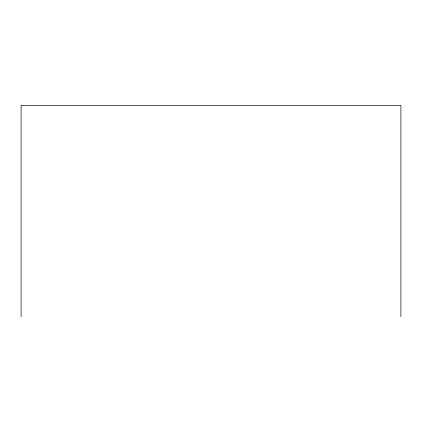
<?xml version="1.0" encoding="UTF-8"?>
<svg xmlns="http://www.w3.org/2000/svg" width="422" height="422" viewBox="0 0 422 422"><rect width="100%" height="100%" fill="white"/><g stroke="black" fill="none" stroke-linecap="round" stroke-linejoin="round"><path stroke-width="0.63" d="M400.9 316.669L400.9 105.331L21.1 105.331L21.1 316.669"/></g></svg>
